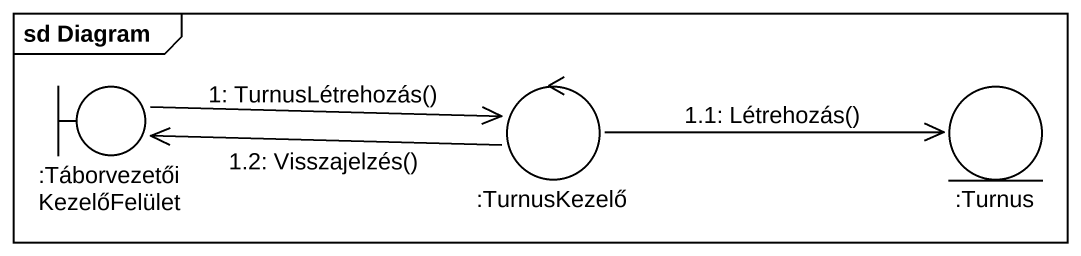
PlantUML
@startuml
mainframe sd Diagram
boundary ":TáborvezetőiKezelőFelület" as TáborvezetőiKezelőFelület
control ":TurnusKezelő" as TurnusKezelő
entity ":Turnus" as Turnus
TáborvezetőiKezelőFelület -right-> TurnusKezelő : 1: TurnusLétrehozás()
TurnusKezelő -right-> Turnus : 1.1: Létrehozás()
TurnusKezelő -left-> TáborvezetőiKezelőFelület : 1.2: Visszajelzés()
@enduml
